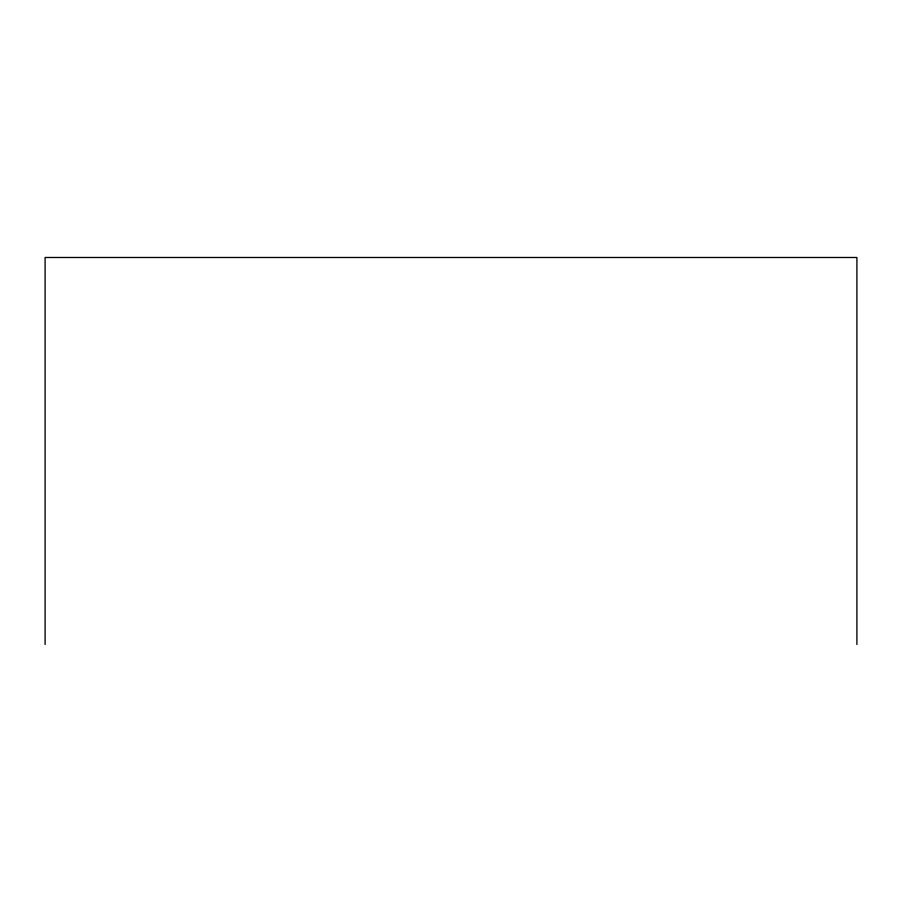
<?xml version="1.0" encoding="UTF-8"?>
<svg xmlns="http://www.w3.org/2000/svg" width="902" height="902" viewBox="0 0 902 902"><rect width="100%" height="100%" fill="white"/><g stroke="black" fill="none" stroke-linecap="round" stroke-linejoin="round"><path stroke-width="1.35" d="M856.9 644.513L856.9 257.487L45.1 257.487L45.1 644.513"/></g></svg>
